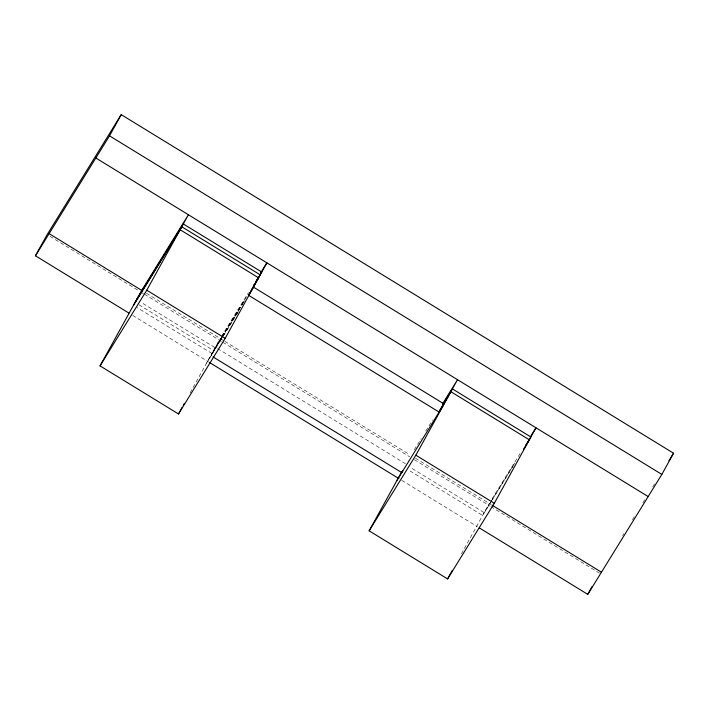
<?xml version="1.0" encoding="UTF-8"?>
<svg xmlns="http://www.w3.org/2000/svg" width="709" height="709" viewBox="0 0 709 709"><rect width="100%" height="100%" fill="white"/><g stroke="black" fill="none" stroke-linecap="round" stroke-linejoin="round"><path stroke-width="0.53" stroke-dasharray="3.54 2.66" d="M190.101 392.937L220.162 338.477M211.131 355.741L215.731 347.401M461.399 553.924L489.263 503.434M221.314 336.615L248.416 292.72M221.421 337.422L215.075 347.694L141.286 302.468M221.997 336.491L247.37 295.396M221.598 337.422L213.533 350.494L138.813 304.693M222.183 336.491L244.667 300.067M221.687 337.599L211.885 353.472L137.165 307.671M222.263 336.669L244.756 300.244M211.06 354.97L221.483 338.096M222.059 337.165L242.177 304.578M242.753 303.647L245.624 298.994M208.455 359.685L222.901 336.296M223.477 335.366L239.571 309.292M206.461 363.309L222.626 337.121M223.202 336.19L239.296 310.125M414.269 449.745L421.19 438.534M425.799 431.063L432.72 419.861M492.143 498.773L520.406 453.007M490.522 502.38L484.176 512.651L410.396 467.426M491.098 501.449L514.743 463.154M491.86 500.51L482.634 515.452L408.845 470.227M492.436 499.579L514.92 463.154M622.626 535.676L623.787 533.797M632.463 519.741L634.777 515.992M642.886 502.876L645.199 499.127M652.714 486.941L655.036 483.192M146.373 293.251L223.938 340.79M224.877 341.375L409.864 454.77M415.483 458.209L491.151 504.595M49.984 236.319L139.682 291.302M140.63 291.878L143.457 293.615M144.406 294.2L221.82 341.658M222.768 342.234L409.705 456.826M414.428 459.724L489.963 506.022M490.903 506.598L599.486 573.156M217.619 348.562L405.433 463.686M132.698 315.399L208.233 361.705M401.781 480.347L477.308 526.645"/><path stroke-width="1.06" d="M128.923 313.086L35.45 255.789L47.157 234.582L121.221 114.636L673.55 453.211L661.843 474.418L587.779 594.364L479.195 527.806M35.45 255.789L109.514 135.844L121.221 114.636M100.04 365.871L141.711 290.389L188.417 214.747L146.745 290.229L100.04 365.871L178.491 413.967L225.196 338.326L266.868 262.835L260.531 273.107M178.491 413.967L182.186 407.276M183.241 405.362L184.296 403.456M252.058 288.776L253.095 286.888L443.745 403.758L439.137 412.097L248.496 295.228L255.16 284.043M530.784 436.203L535.969 427.793L494.306 503.284L447.592 578.925L369.141 530.828L401.711 471.831M402.801 470.758L401.773 472.611L213.019 356.902M369.141 530.828L415.846 455.187L457.518 379.705L442.522 403.979M447.592 578.925L452.369 570.266M587.779 594.364L592.033 586.653M136.624 299.606L183.33 223.955L261.781 272.052L255.444 282.324M135.073 302.406L181.779 226.765L260.238 274.853L255.621 282.324M133.425 305.384L180.139 229.743L258.59 277.831L255.71 282.501M253.317 286.064L254.469 284.194M253.405 286.241L254.558 284.371M253.618 286.046L257.766 279.328M248.496 295.228L253.166 287.668M443.205 403.855L452.431 388.922L530.89 437.01L525.697 445.412M443.391 403.855L450.889 391.722L529.339 439.81L523.57 449.151M439.722 410.272L448.416 396.189M397.102 480.17L443.807 404.529M668.924 460.708L673.55 453.211M109.514 135.844L661.843 474.418M95.839 157.992L648.168 496.566M146.745 290.229L225.196 338.326M415.846 455.187L494.306 503.284M49.134 233.633L141.711 290.389M492.09 505.171L601.454 572.207M209.173 362.281L398.945 478.61"/></g></svg>
